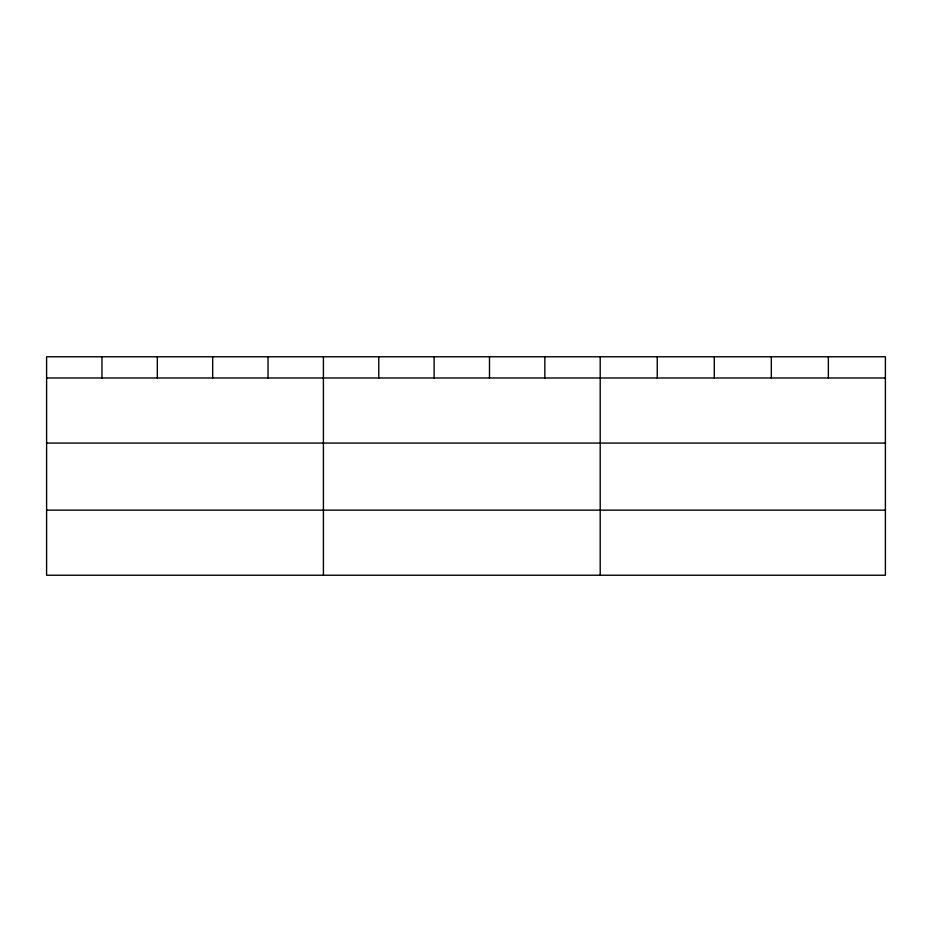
<?xml version="1.0" encoding="UTF-8"?>
<svg xmlns="http://www.w3.org/2000/svg" width="932" height="932" viewBox="0 0 932 932"><rect width="100%" height="100%" fill="white"/><g stroke="black" fill="none" stroke-linecap="round" stroke-linejoin="round"><path stroke-width="1.4" d="M885.4 443.073L885.4 356.77L46.6 356.77L46.6 575.23L885.4 575.23L885.4 443.073L46.6 443.073M46.6 377.984L885.4 377.984M46.6 510.142L885.4 510.142M828.362 356.77L828.362 377.984M771.323 356.77L771.323 377.984M714.285 356.77L714.285 377.984M657.246 356.77L657.246 377.984M600.208 356.77L600.208 575.23M544.847 356.77L544.847 377.984M489.486 356.77L489.486 377.984M434.126 356.77L434.126 377.984M378.765 356.77L378.765 377.984M323.404 356.77L323.404 575.23M268.043 356.77L268.043 377.984M212.682 356.77L212.682 377.984M157.322 356.77L157.322 377.984M101.961 356.77L101.961 377.984"/></g></svg>
